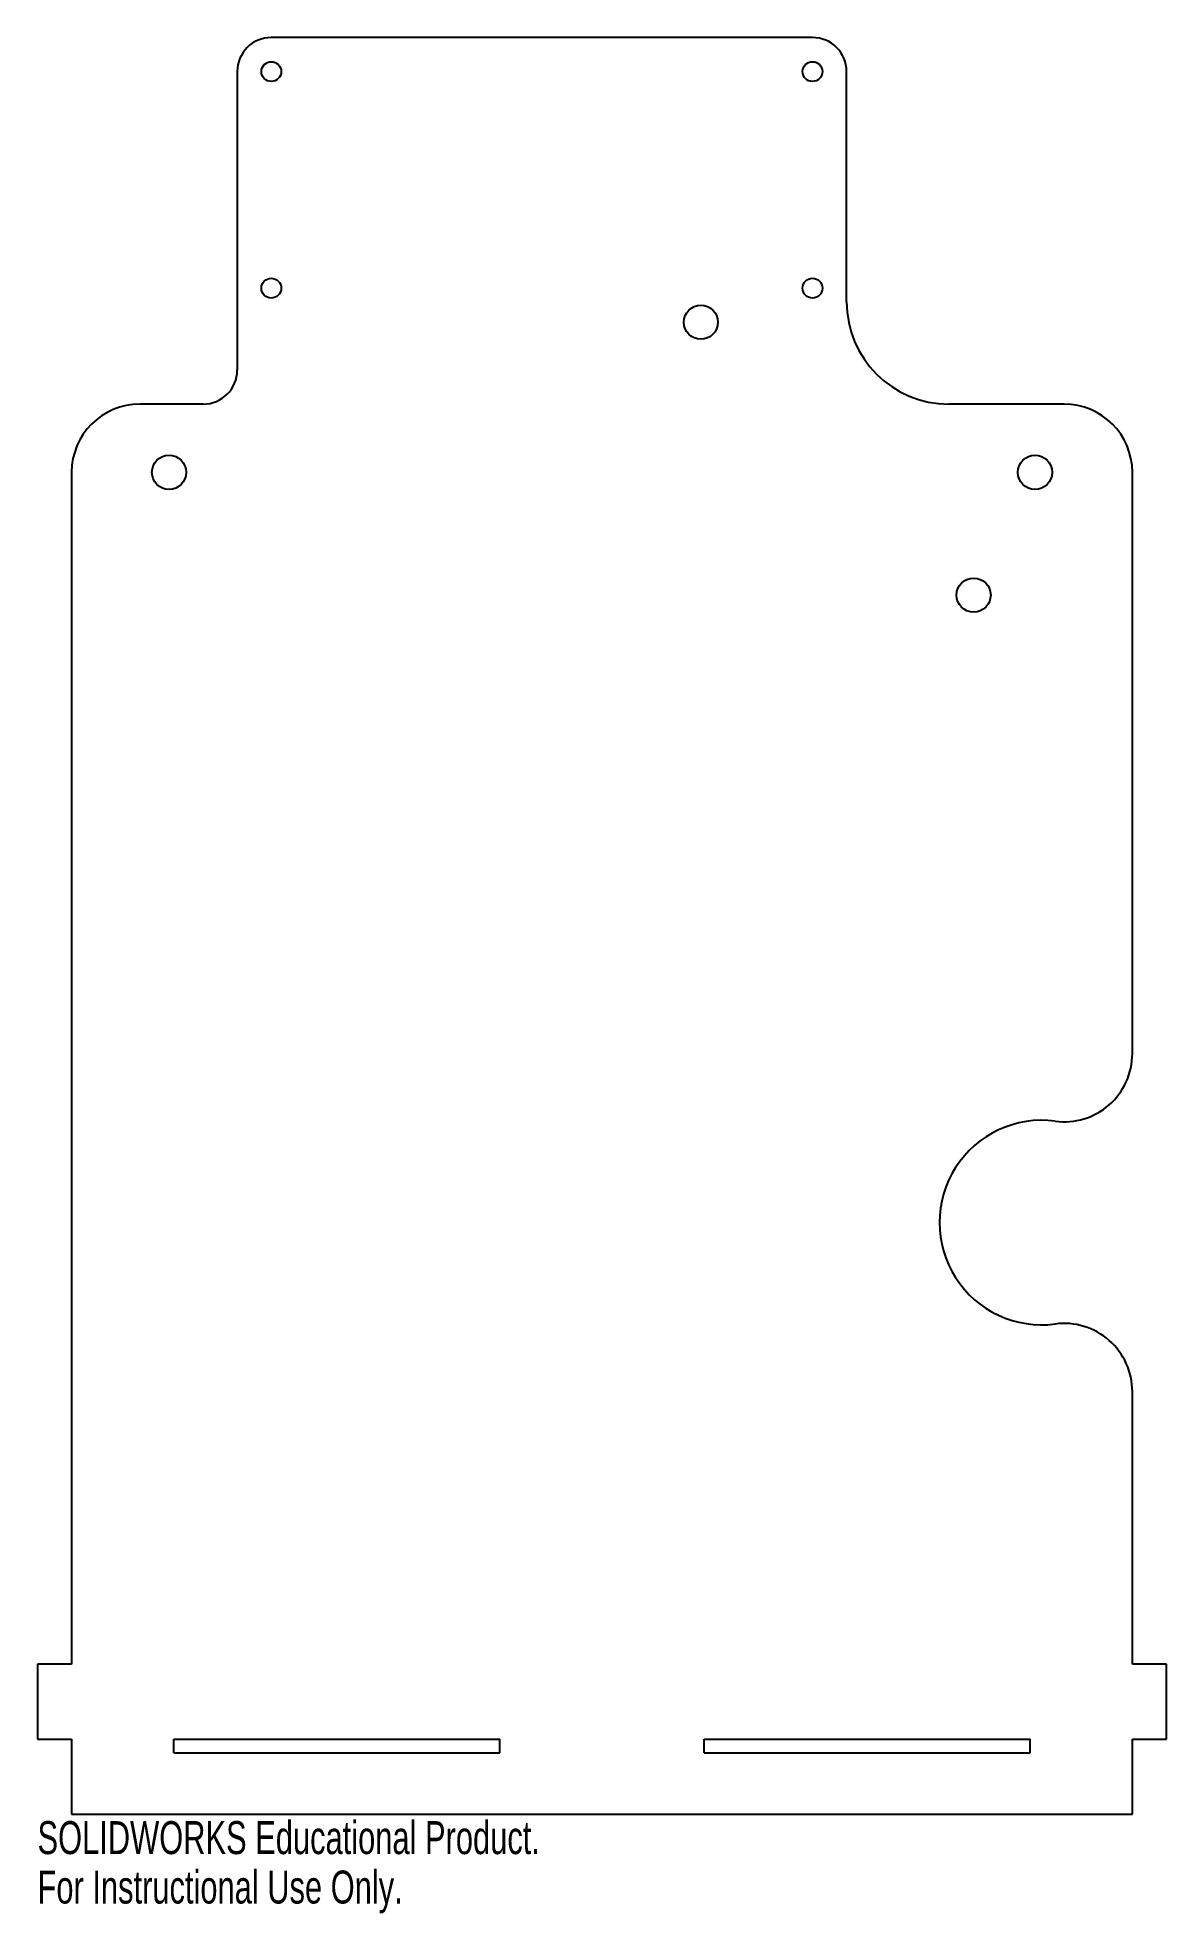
# Model space of a CAD drawing. Header units: millimetres. Extents: x -5 to 161, y -26 to 249.
import ezdxf

# ---------------------------------------------------------------- set-up
doc = ezdxf.new("R2010")
doc.units = ezdxf.units.MM
doc.styles.add('SLDTEXTSTYLE0', font='TXT', dxfattribs={"width": 0.7})

msp = doc.modelspace()

# ---------------------------------------------------------------- linework, layer by layer
at = {"color": 7, "linetype": 'Continuous', "lineweight": 25}
for p, q in [((108.66, 249.49), (29.29, 249.49)), ((24.29, 244.49), (24.29, 200.74)), ((113.66, 210.74), (113.66, 244.49)), ((19.29, 195.74), (10, 195.74)), ((145.57, 195.74), (128.66, 195.74)), ((0, 185.74), (0, 11)), ((155.57, 100.52), (155.57, 185.74)), ((155.57, 11), (155.57, 50.95)), ((0, 11), (-5, 11)), ((-5, 11), (-5, 0)), ((160.57, 11), (155.57, 11)), ((160.57, 0), (160.57, 11)), ((-5, 0), (0, 0)), ((0, 0), (0, -11)), ((15, -2), (15, 0)), ((15, 0), (62.79, 0)), ((62.79, -2), (62.79, 0)), ((92.79, -2), (92.79, 0)), ((92.79, 0), (140.57, 0)), ((140.57, -2), (140.57, 0)), ((155.57, -11), (155.57, 0)), ((155.57, 0), (160.57, 0)), ((15, -2), (62.79, -2)), ((92.79, -2), (140.57, -2)), ((0, -11), (155.57, -11))]:
    msp.add_line(p, q, dxfattribs=at)
for centre, radius in [((29.29, 244.49), 1.45), ((108.66, 244.49), 1.45), ((29.29, 212.74), 1.45), ((108.66, 212.74), 1.45), ((92.29, 207.74), 2.5), ((14.29, 185.74), 2.5), ((141.29, 185.74), 2.5), ((132.29, 167.74), 2.5)]:
    msp.add_circle(centre, radius, dxfattribs=at)
for centre, radius, start, end in [((29.29, 244.49), 5, 90, 180), ((108.66, 244.49), 5, 0, 90), ((128.66, 210.74), 15, 180, 270), ((19.29, 200.74), 5, 270, 0), ((10, 185.74), 10, 90, 180), ((145.57, 185.74), 10, 0, 90), ((145.57, 100.52), 10, 262.4437, 0), ((142.29, 75.74), 15, 82.4437, 277.5563), ((145.57, 50.95), 10, 0, 97.5563)]:
    msp.add_arc(centre, radius, start, end, dxfattribs=at)

# ---------------------------------------------------------------- texts
at = {"color": 7, "linetype": 'Continuous', "char_height": 4.8336, "attachment_point": 1, "style": 'SLDTEXTSTYLE0'}
for s, insert in [('SOLIDWORKS Educational Product.', (-5, -12.02)), ('For Instructional Use Only.', (-5, -19.27))]:
    msp.add_mtext(s, dxfattribs=dict(at, insert=insert))

doc.saveas('drawing.dxf')
